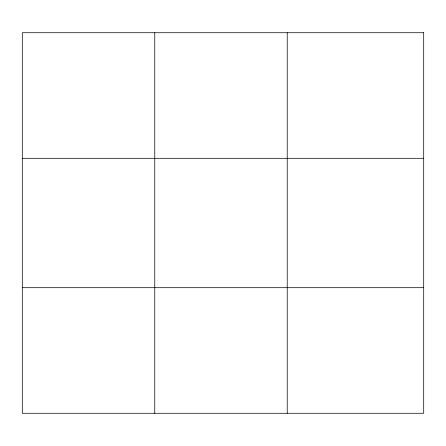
<?xml version="1.0" encoding="UTF-8"?>
<svg xmlns="http://www.w3.org/2000/svg" width="446" height="446" viewBox="0 0 446 446"><rect width="100%" height="100%" fill="white"/><g stroke="black" fill="none" stroke-linecap="round" stroke-linejoin="round"><path stroke-width="0.67" d="M154.762 413.275L154.762 32.725M287.224 413.275L287.224 32.725M22.3 158.308L423.7 158.308M22.3 287.692L423.7 287.692M423.7 32.725L423.7 413.275L22.3 413.275L22.3 32.725L423.7 32.725"/></g></svg>
